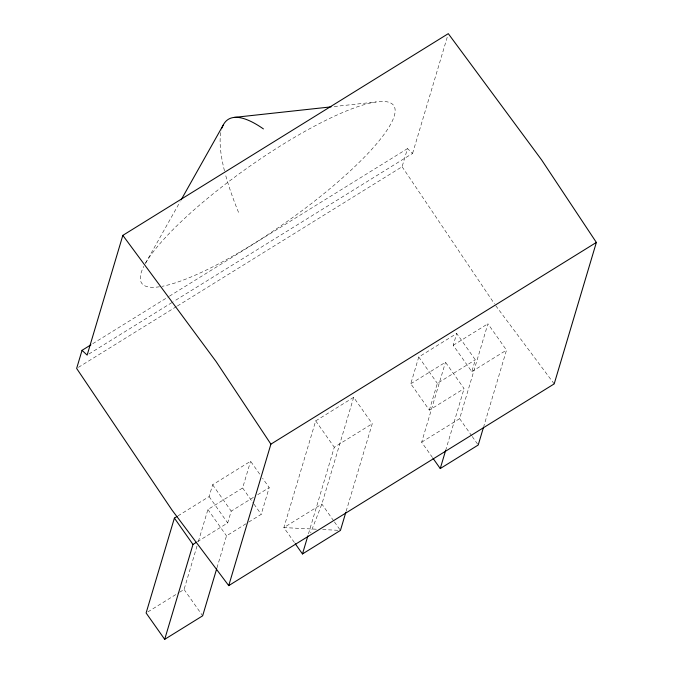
<?xml version="1.0" encoding="UTF-8"?>
<svg xmlns="http://www.w3.org/2000/svg" width="673" height="673" viewBox="0 0 673 673"><rect width="100%" height="100%" fill="white"/><g stroke="black" fill="none" stroke-linecap="round" stroke-linejoin="round"><path stroke-width="0.5" stroke-dasharray="3.37 2.52" d="M177.958 515.888L209.11 496.581L212.634 484.762L250.6 461.232L260.199 474.835M179.657 592.198L184.074 589.455L197.181 545.483M198.375 541.487L207.915 509.503L242.625 487.984L250.6 461.232M197.433 541.698L227.693 522.938L231.218 511.127L254.175 496.893M216.958 567.844L226.498 535.859L247.857 522.618M248.749 522.063L261.217 514.34L269.192 487.589L262.596 478.234M346.141 511.295L372.253 423.712L353.661 397.348L315.696 420.886L283.88 527.598L294.673 542.901M177.394 305.988L402.101 166.719L407.493 148.615L412.599 153.385L173.634 301.496M412.599 153.385L447.394 36.67M308.47 533.815L334.279 447.242L372.253 423.712M353.661 397.348L321.854 504.06L310.665 532.848M410.782 383.761L445.492 362.242L464.084 388.599L429.366 410.118L410.782 383.761L418.757 357.01L456.723 333.471L475.315 359.828L471.79 371.639L453.207 345.283L456.723 333.471M429.366 410.118L437.341 383.366L475.315 359.828M432.453 457.505L421.66 442.203L445.492 362.242M445.61 450.565L464.084 388.599M421.66 442.203L459.625 418.665L487.917 323.772L506.508 350.128L483.87 426.043M145.275 263.623L180.112 201.707M92.731 343.71L168.528 296.734M169.419 296.179L407.493 148.615M88.92 353.998L172.742 302.051M78.421 367.34L176.503 306.543M453.207 345.283L487.917 323.772M257.709 494.705L269.192 487.589M471.79 371.639L506.508 350.128M147.867 611.9L178.774 592.745M334.212 106.527L375.938 101.985M316.352 529.214L283.88 527.598L321.854 504.06L333.842 521.07M322.636 529.533L338.342 530.316M554.19 383.896L495.067 304.785M418.757 357.01L437.341 383.366M459.625 418.665L471.622 435.667M472.219 436.516L478.217 445.021M315.696 420.886L334.279 447.242M334.439 521.92L340.437 530.417M242.625 487.984L253.418 503.286M254.015 504.136L261.217 514.34M212.634 484.762L231.218 511.127M209.11 496.581L227.693 522.938M207.915 509.503L226.498 535.859M184.074 589.455L202.657 615.812M402.101 166.719L494.487 303.918M145.637 263A154.167 33.339 -35.2 0 1 331.023 117.792A154.167 33.339 -35.2 0 1 361.107 160.468A154.167 33.339 -35.2 0 1 162.084 286.336M159.493 286.774A154.167 33.339 -35.2 0 1 143.812 266.331M238.536 212.365A186.068 48.12 58.2 0 1 225.463 174.585M224.479 170.824A186.068 48.12 58.2 0 1 221.4 129.889"/><path stroke-width="1.01" d="M82.039 350.339L76.638 368.442L171.952 509.983L228.727 585.619L554.19 383.896L596.362 242.431L541.622 159.93L448.294 33.65L122.831 235.373L87.137 355.108L82.039 350.339L90.948 344.812M177.066 516.443L174.391 518.101L146.108 612.994L164.692 639.35L202.657 615.812L216.664 568.845M164.692 639.35L192.983 544.457L196.541 542.245M228.727 585.619L270.899 444.155L596.362 242.431M295.27 543.75L302.471 553.955L307.872 535.834M345.838 512.296L340.437 530.417L302.471 553.955M433.05 458.355L440.243 468.559L445.61 450.565M483.576 427.044L478.217 445.021L440.243 468.559M181.13 199.881L223.142 125.212M234.069 117.43L331.082 106.872M122.831 235.373L216.168 361.653L270.899 444.155M174.391 518.101L192.983 544.457M221.964 128.013A186.068 48.12 58.2 0 1 263.412 128.913"/></g></svg>
